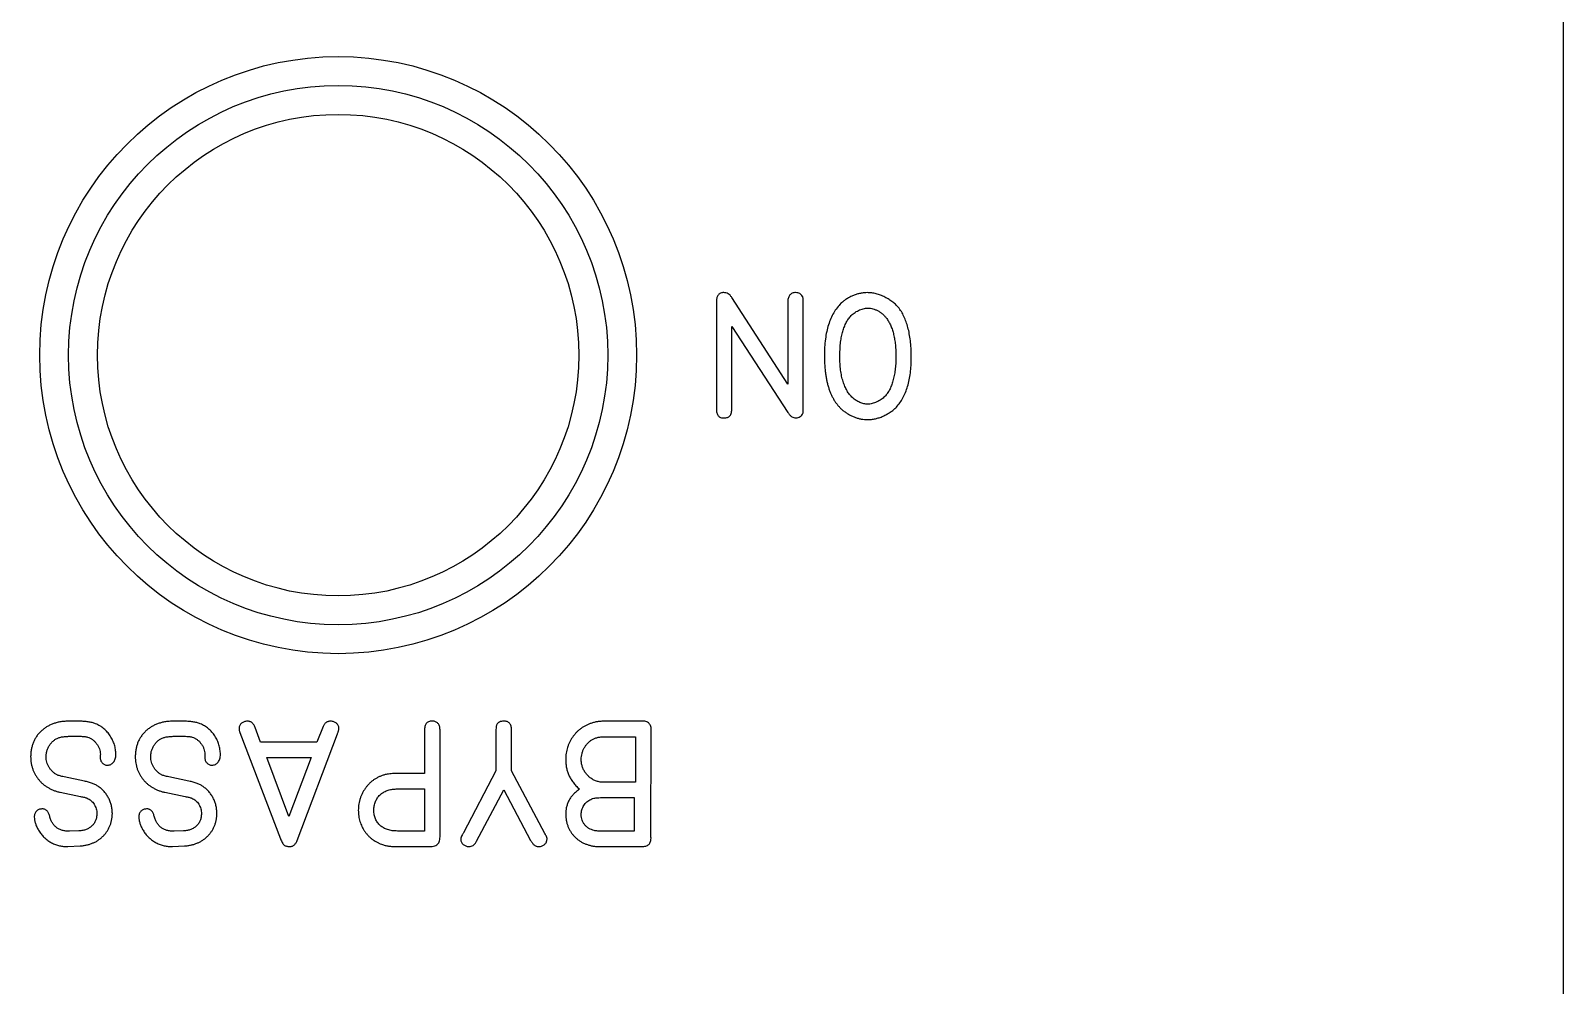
# Model space of a CAD drawing. Header units: inches. Extents: x -2.21 to 2.21, y -8.03 to -0.48.
# Drawn here: x 0.618 to 2.21, y -4.454 to -3.463 of the extents above; entities that cross this region are included whole.
import ezdxf

# ---------------------------------------------------------------- set-up
doc = ezdxf.new("R2010")
doc.units = ezdxf.units.IN
doc.header["$MEASUREMENT"] = 0

msp = doc.modelspace()

# ---------------------------------------------------------------- linework, layer by layer
at = {"color": 1, "linetype": 'Continuous', "lineweight": 25}
for p, q in [((2.21, -6.8975), (2.21, -2.8525)), ((1.4045, -3.8301), (1.3464, -3.7402)), ((1.3303, -3.7442), (1.3303, -3.8555)), ((1.4045, -3.7444), (1.4045, -3.8301)), ((1.4206, -3.8551), (1.4206, -3.7456)), ((1.3464, -3.8548), (1.3464, -3.7704)), ((1.3464, -3.7704), (1.4047, -3.8596)), ((1.4876, -3.867), (1.4876, -3.867)), ((0.6694, -4.1801), (0.6567, -4.1801)), ((0.778, -4.1801), (0.7653, -4.1801)), ((0.8569, -4.2018), (0.8512, -4.1866)), ((0.9218, -4.1857), (0.9155, -4.2018)), ((1.2523, -4.1801), (1.2161, -4.1801)), ((0.6575, -4.1958), (0.6692, -4.1958)), ((0.7661, -4.1958), (0.7778, -4.1958)), ((0.8354, -4.192), (0.8776, -4.3023)), ((0.9155, -4.2018), (0.8569, -4.2018)), ((0.8948, -4.3041), (0.9367, -4.1933)), ((1.0272, -4.1903), (1.0272, -4.2344)), ((1.0433, -4.2984), (1.0433, -4.1891)), ((1.1014, -4.1898), (1.1014, -4.2316)), ((1.1175, -4.2316), (1.1175, -4.1892)), ((1.2163, -4.1962), (1.2462, -4.1962)), ((1.2462, -4.1962), (1.2462, -4.2435)), ((1.2624, -4.3004), (1.2625, -4.1904)), ((0.6903, -4.216), (0.6903, -4.2175)), ((0.7989, -4.216), (0.7989, -4.2175)), ((0.8633, -4.2179), (0.9095, -4.2179)), ((0.8864, -4.279), (0.8633, -4.2179)), ((0.9095, -4.2179), (0.8864, -4.279)), ((1.0272, -4.2344), (0.9995, -4.2344)), ((1.1014, -4.2316), (1.0676, -4.296)), ((1.1523, -4.2968), (1.1175, -4.2316)), ((0.6739, -4.2424), (0.6528, -4.2379)), ((0.7825, -4.2424), (0.7615, -4.2379)), ((1.2462, -4.2435), (1.2146, -4.2435)), ((0.6488, -4.2539), (0.67, -4.2583)), ((0.7574, -4.2539), (0.7786, -4.2583)), ((0.9979, -4.2505), (1.0272, -4.2505)), ((1.0272, -4.2505), (1.0272, -4.2942)), ((1.0813, -4.3047), (1.1096, -4.2514)), ((1.1096, -4.2514), (1.1374, -4.3039)), ((1.2099, -4.2595), (1.2449, -4.2595)), ((1.2449, -4.2595), (1.2449, -4.2942)), ((0.6585, -4.2942), (0.6576, -4.2942)), ((0.6683, -4.2941), (0.6585, -4.2942)), ((0.7672, -4.2942), (0.7662, -4.2942)), ((0.7769, -4.2941), (0.7672, -4.2942)), ((1.0272, -4.2942), (0.9991, -4.2942)), ((1.0676, -4.296), (1.0672, -4.2966)), ((1.1527, -4.2976), (1.1523, -4.2968)), ((1.2449, -4.2942), (1.2102, -4.2942)), ((0.6556, -4.3102), (0.6568, -4.3102)), ((0.6568, -4.3102), (0.6694, -4.3096)), ((0.7642, -4.3102), (0.7654, -4.3102)), ((0.7654, -4.3102), (0.778, -4.3096)), ((0.9985, -4.3102), (1.0303, -4.3102)), ((1.2085, -4.3102), (1.2525, -4.3102))]:
    msp.add_line(p, q, dxfattribs=at)
for radius in [0.31, 0.28, 0.25]:
    msp.add_circle((0.9375, -3.8), radius, dxfattribs=at)
for points, knots in [([(1.338, -3.7351), (1.3374, -3.7351), (1.3363, -3.7351), (1.3347, -3.7356), (1.3334, -3.7363), (1.3323, -3.7373), (1.3314, -3.7387), (1.3308, -3.7403), (1.3304, -3.7421), (1.3303, -3.7435), (1.3303, -3.7442)], [0, 0, 0, 0, 0.129681, 0.246526, 0.358508, 0.466217, 0.578973, 0.702474, 0.843136, 1, 1, 1, 1]), ([(1.3464, -3.7402), (1.3458, -3.7394), (1.3447, -3.7379), (1.3426, -3.7362), (1.3403, -3.7352), (1.3388, -3.7351), (1.338, -3.7351)], [0, 0, 0, 0, 0.290034, 0.543231, 0.774596, 1, 1, 1, 1]), ([(1.4126, -3.7351), (1.412, -3.7351), (1.4108, -3.7352), (1.4092, -3.7356), (1.4078, -3.7364), (1.4066, -3.7374), (1.4057, -3.7388), (1.4051, -3.7404), (1.4046, -3.7423), (1.4046, -3.7437), (1.4045, -3.7444)], [0, 0, 0, 0, 0.132034, 0.251784, 0.362202, 0.471052, 0.584396, 0.708722, 0.845624, 1, 1, 1, 1]), ([(1.4198, -3.7391), (1.4194, -3.7385), (1.4186, -3.7373), (1.4169, -3.736), (1.4149, -3.7353), (1.4134, -3.7351), (1.4126, -3.7351)], [0, 0, 0, 0, 0.247187, 0.485102, 0.729915, 1, 1, 1, 1]), ([(1.4206, -3.7456), (1.4206, -3.7447), (1.4206, -3.7433), (1.4205, -3.7415), (1.4202, -3.7401), (1.4199, -3.7394), (1.4198, -3.7391)], [0, 0, 0, 0, 0.376449, 0.639047, 0.831738, 1, 1, 1, 1]), ([(1.4872, -3.7351), (1.486, -3.7351), (1.4835, -3.7352), (1.4799, -3.7358), (1.4762, -3.7367), (1.4726, -3.7381), (1.4691, -3.7396), (1.4657, -3.7416), (1.4626, -3.7437), (1.4607, -3.7454), (1.4597, -3.7462)], [0, 0, 0, 0, 0.119017, 0.240186, 0.364724, 0.492817, 0.622161, 0.748262, 0.874612, 1, 1, 1, 1]), ([(1.5201, -3.7514), (1.5191, -3.7502), (1.5171, -3.7479), (1.5136, -3.7448), (1.5096, -3.7421), (1.5054, -3.7397), (1.5009, -3.7377), (1.4963, -3.7362), (1.4917, -3.7353), (1.4887, -3.7352), (1.4872, -3.7351)], [0, 0, 0, 0, 0.121092, 0.243919, 0.369915, 0.501016, 0.631465, 0.757614, 0.879349, 1, 1, 1, 1]), ([(1.4597, -3.7462), (1.4584, -3.7477), (1.4555, -3.7508), (1.452, -3.7561), (1.449, -3.762), (1.4466, -3.7685), (1.4447, -3.7757), (1.4435, -3.7834), (1.4426, -3.7918), (1.4426, -3.7976), (1.4425, -3.8006)], [0, 0, 0, 0, 0.104917, 0.212948, 0.325254, 0.443443, 0.569143, 0.703178, 0.846557, 1, 1, 1, 1]), ([(1.4695, -3.7598), (1.4701, -3.7591), (1.4713, -3.7579), (1.4734, -3.7563), (1.4756, -3.7548), (1.4779, -3.7536), (1.4803, -3.7525), (1.4828, -3.7518), (1.4852, -3.7512), (1.4868, -3.7512), (1.4876, -3.7511)], [0, 0, 0, 0, 0.125943, 0.253592, 0.381875, 0.513444, 0.642703, 0.765426, 0.885106, 1, 1, 1, 1]), ([(1.4876, -3.7511), (1.4885, -3.7512), (1.4903, -3.7513), (1.493, -3.7519), (1.4957, -3.7528), (1.4984, -3.7541), (1.5009, -3.7557), (1.5033, -3.7576), (1.5055, -3.7597), (1.5067, -3.7613), (1.5073, -3.7621)], [0, 0, 0, 0, 0.116371, 0.233648, 0.355137, 0.482644, 0.612358, 0.740459, 0.869445, 1, 1, 1, 1]), ([(1.5328, -3.8028), (1.5328, -3.8), (1.5327, -3.7947), (1.5321, -3.787), (1.5311, -3.7797), (1.5298, -3.773), (1.528, -3.7668), (1.5258, -3.7612), (1.5233, -3.756), (1.5212, -3.7529), (1.5201, -3.7514)], [0, 0, 0, 0, 0.1531172, 0.297146, 0.4320185, 0.5592173, 0.6787301, 0.7909719, 0.8980083, 1, 1, 1, 1]), ([(1.4586, -3.8015), (1.4586, -3.7992), (1.4587, -3.7946), (1.4591, -3.7881), (1.46, -3.7821), (1.4612, -3.7767), (1.4627, -3.7717), (1.4646, -3.7673), (1.4668, -3.7632), (1.4686, -3.7609), (1.4695, -3.7598)], [0, 0, 0, 0, 0.161185, 0.309885, 0.446706, 0.572256, 0.688604, 0.79819, 0.901391, 1, 1, 1, 1]), ([(1.5073, -3.7621), (1.5081, -3.7633), (1.5097, -3.7657), (1.5116, -3.7696), (1.5132, -3.774), (1.5145, -3.7788), (1.5155, -3.784), (1.5163, -3.7896), (1.5167, -3.7958), (1.5167, -3.8001), (1.5167, -3.8023)], [0, 0, 0, 0, 0.100096, 0.204761, 0.314883, 0.431713, 0.556714, 0.693411, 0.840791, 1, 1, 1, 1]), ([(1.4425, -3.8006), (1.4425, -3.8022), (1.4425, -3.8055), (1.4428, -3.8102), (1.4431, -3.8148), (1.4437, -3.8192), (1.4443, -3.8235), (1.4451, -3.8275), (1.4461, -3.8313), (1.4472, -3.835), (1.4485, -3.8385), (1.4499, -3.8417), (1.4515, -3.8448), (1.4532, -3.8477), (1.4551, -3.8504), (1.4571, -3.8529), (1.4593, -3.8553), (1.4609, -3.8567), (1.4617, -3.8574)], [0, 0, 0, 0, 0.080431, 0.157744, 0.231975, 0.303788, 0.372682, 0.438911, 0.50297, 0.564688, 0.624109, 0.681595, 0.737386, 0.791932, 0.845168, 0.897479, 0.948881, 1, 1, 1, 1]), ([(1.4719, -3.8443), (1.4708, -3.8432), (1.4686, -3.841), (1.4659, -3.8369), (1.4636, -3.8324), (1.4618, -3.8273), (1.4603, -3.8216), (1.4593, -3.8154), (1.4586, -3.8087), (1.4586, -3.804), (1.4586, -3.8015)], [0, 0, 0, 0, 0.100871, 0.205152, 0.314772, 0.432547, 0.558901, 0.694635, 0.841464, 1, 1, 1, 1]), ([(1.5167, -3.8023), (1.5167, -3.8046), (1.5166, -3.8089), (1.5161, -3.8153), (1.5151, -3.8211), (1.5138, -3.8266), (1.5122, -3.8315), (1.5103, -3.8359), (1.508, -3.8398), (1.5061, -3.8419), (1.5052, -3.843)], [0, 0, 0, 0, 0.156015, 0.302721, 0.440716, 0.570083, 0.690884, 0.801727, 0.904106, 1, 1, 1, 1]), ([(1.5173, -3.854), (1.5185, -3.8525), (1.5211, -3.8495), (1.5242, -3.8443), (1.5269, -3.8386), (1.529, -3.8324), (1.5307, -3.8256), (1.5319, -3.8184), (1.5327, -3.8107), (1.5328, -3.8055), (1.5328, -3.8028)], [0, 0, 0, 0, 0.105705, 0.215134, 0.329018, 0.449631, 0.576639, 0.710541, 0.851416, 1, 1, 1, 1]), ([(1.4876, -3.8509), (1.4869, -3.8509), (1.4855, -3.8508), (1.4835, -3.8505), (1.4814, -3.8499), (1.4786, -3.8488), (1.4753, -3.8471), (1.473, -3.8453), (1.4719, -3.8443)], [0.0003825, 0.0003825, 0.0003825, 0.0003825, 0.1152659, 0.2343175, 0.3582089, 0.4887804, 0.7484984, 1, 1, 1, 1]), ([(1.5052, -3.843), (1.5046, -3.8435), (1.5034, -3.8447), (1.5014, -3.8462), (1.4992, -3.8475), (1.4969, -3.8487), (1.4945, -3.8496), (1.4921, -3.8504), (1.4898, -3.8508), (1.4883, -3.8509), (1.4876, -3.8509)], [0, 0, 0, 0, 0.1233718, 0.2488697, 0.3785628, 0.5115228, 0.6437045, 0.7676051, 0.8867564, 0.9996268, 0.9996268, 0.9996268, 0.9996268]), ([(1.3303, -3.8555), (1.3303, -3.8563), (1.3303, -3.8578), (1.3307, -3.8598), (1.3313, -3.8616), (1.3321, -3.863), (1.3333, -3.864), (1.3347, -3.8648), (1.3364, -3.8652), (1.3376, -3.8652), (1.3382, -3.8652)], [0, 0, 0, 0, 0.163938, 0.306432, 0.431186, 0.541686, 0.648056, 0.754622, 0.871099, 1, 1, 1, 1]), ([(1.3382, -3.8652), (1.3389, -3.8652), (1.3401, -3.8651), (1.3419, -3.8647), (1.3434, -3.864), (1.3445, -3.8629), (1.3454, -3.8614), (1.346, -3.8596), (1.3463, -3.8573), (1.3463, -3.8557), (1.3464, -3.8548)], [0, 0, 0, 0, 0.131008, 0.246734, 0.350557, 0.449595, 0.555441, 0.681283, 0.82667, 1, 1, 1, 1]), ([(1.4047, -3.8596), (1.405, -3.8601), (1.4056, -3.861), (1.4067, -3.8622), (1.4077, -3.8632), (1.4089, -3.8642), (1.4107, -3.865), (1.4122, -3.8651), (1.413, -3.8652)], [0, 0, 0, 0, 0.169893, 0.318971, 0.452364, 0.567714, 0.780051, 1, 1, 1, 1]), ([(1.413, -3.8652), (1.4138, -3.8651), (1.4154, -3.865), (1.4175, -3.8639), (1.4193, -3.8625), (1.4199, -3.8611), (1.4202, -3.8604)], [0, 0, 0, 0, 0.257916, 0.515025, 0.763721, 1, 1, 1, 1]), ([(1.4202, -3.8604), (1.4203, -3.8602), (1.4204, -3.8596), (1.4205, -3.8585), (1.4206, -3.857), (1.4206, -3.8558), (1.4206, -3.8551)], [0, 0, 0, 0, 0.16399, 0.339564, 0.598586, 1, 1, 1, 1]), ([(1.4617, -3.8574), (1.4627, -3.8581), (1.4646, -3.8596), (1.4676, -3.8615), (1.4708, -3.8631), (1.4741, -3.8645), (1.4774, -3.8656), (1.4808, -3.8664), (1.4842, -3.8669), (1.4864, -3.867), (1.4876, -3.867)], [0, 0, 0, 0, 0.1288972, 0.256024, 0.383031, 0.5107626, 0.6368643, 0.7599671, 0.8800174, 1, 1, 1, 1]), ([(1.4876, -3.867), (1.4889, -3.8669), (1.4915, -3.8668), (1.4955, -3.8661), (1.4995, -3.865), (1.5034, -3.8635), (1.5073, -3.8615), (1.5109, -3.8593), (1.5143, -3.8568), (1.5163, -3.8549), (1.5173, -3.854)], [0, 0, 0, 0, 0.118093, 0.238947, 0.362831, 0.491295, 0.621428, 0.748963, 0.874716, 1, 1, 1, 1]), ([(0.6567, -4.1801), (0.6553, -4.1802), (0.6525, -4.1803), (0.6485, -4.1808), (0.6447, -4.1817), (0.6412, -4.1828), (0.6378, -4.1843), (0.6346, -4.186), (0.6316, -4.1881), (0.6289, -4.1904), (0.6264, -4.193), (0.6242, -4.1958), (0.6224, -4.1988), (0.6209, -4.202), (0.6197, -4.2054), (0.6188, -4.209), (0.6182, -4.2128), (0.6182, -4.2154), (0.6181, -4.2168)], [0, 0, 0, 0, 0.070604, 0.138188, 0.202954, 0.265751, 0.32744, 0.388022, 0.448108, 0.508751, 0.569227, 0.628138, 0.687204, 0.746062, 0.806456, 0.868555, 0.932914, 1, 1, 1, 1]), ([(0.6856, -4.1827), (0.6844, -4.1823), (0.6819, -4.1815), (0.6779, -4.1808), (0.6737, -4.1802), (0.6708, -4.1802), (0.6694, -4.1801)], [0, 0, 0, 0, 0.229739, 0.479189, 0.739516, 1, 1, 1, 1]), ([(0.7066, -4.2146), (0.7065, -4.2129), (0.7063, -4.2095), (0.7052, -4.2045), (0.7033, -4.1998), (0.7008, -4.1954), (0.6978, -4.1913), (0.6942, -4.1878), (0.6902, -4.1849), (0.6871, -4.1834), (0.6856, -4.1827)], [0, 0, 0, 0, 0.12788, 0.252067, 0.376651, 0.502685, 0.628173, 0.751968, 0.8744, 1, 1, 1, 1]), ([(0.7653, -4.1801), (0.7639, -4.1802), (0.7611, -4.1803), (0.7571, -4.1808), (0.7534, -4.1817), (0.7498, -4.1828), (0.7464, -4.1843), (0.7432, -4.186), (0.7403, -4.1881), (0.7375, -4.1904), (0.735, -4.193), (0.7329, -4.1958), (0.731, -4.1988), (0.7295, -4.202), (0.7283, -4.2054), (0.7275, -4.209), (0.7269, -4.2128), (0.7268, -4.2154), (0.7267, -4.2168)], [0, 0, 0, 0, 0.070604, 0.138188, 0.202954, 0.265751, 0.32744, 0.388022, 0.448108, 0.508751, 0.569227, 0.628138, 0.687204, 0.746062, 0.806456, 0.868555, 0.932914, 1, 1, 1, 1]), ([(0.7942, -4.1827), (0.793, -4.1823), (0.7905, -4.1815), (0.7865, -4.1808), (0.7823, -4.1802), (0.7794, -4.1802), (0.778, -4.1801)], [0, 0, 0, 0, 0.229739, 0.479189, 0.739516, 1, 1, 1, 1]), ([(0.8152, -4.2146), (0.8151, -4.2129), (0.8149, -4.2095), (0.8138, -4.2045), (0.812, -4.1998), (0.8095, -4.1954), (0.8064, -4.1913), (0.8028, -4.1878), (0.7988, -4.1849), (0.7958, -4.1834), (0.7942, -4.1827)], [0, 0, 0, 0, 0.12788, 0.252067, 0.376651, 0.502685, 0.628173, 0.751968, 0.8744, 1, 1, 1, 1]), ([(0.843, -4.1801), (0.8424, -4.1802), (0.8413, -4.1802), (0.8398, -4.1806), (0.8383, -4.1813), (0.8371, -4.1822), (0.836, -4.1833), (0.8352, -4.1846), (0.8347, -4.186), (0.8346, -4.1871), (0.8346, -4.1876)], [0, 0, 0, 0, 0.134506, 0.263227, 0.389018, 0.514255, 0.636184, 0.754471, 0.87425, 1, 1, 1, 1]), ([(0.8512, -4.1866), (0.851, -4.1861), (0.8506, -4.185), (0.8497, -4.1837), (0.8489, -4.1825), (0.8479, -4.1815), (0.8468, -4.1808), (0.8456, -4.1804), (0.8443, -4.1801), (0.8435, -4.1801), (0.843, -4.1801)], [0, 0, 0, 0, 0.154501, 0.293785, 0.42262, 0.543192, 0.655844, 0.767094, 0.879663, 1, 1, 1, 1]), ([(0.9298, -4.1801), (0.9294, -4.1801), (0.9285, -4.1801), (0.9272, -4.1804), (0.926, -4.1808), (0.925, -4.1814), (0.924, -4.1822), (0.9232, -4.1832), (0.9224, -4.1843), (0.922, -4.1852), (0.9218, -4.1857)], [0, 0, 0, 0, 0.130149, 0.251816, 0.370089, 0.485344, 0.604667, 0.727505, 0.858245, 1, 1, 1, 1]), ([(0.9382, -4.1876), (0.9382, -4.187), (0.9381, -4.186), (0.9376, -4.1845), (0.9368, -4.1832), (0.9357, -4.1822), (0.9344, -4.1813), (0.933, -4.1806), (0.9315, -4.1802), (0.9304, -4.1801), (0.9298, -4.1801)], [0, 0, 0, 0, 0.130049, 0.249642, 0.369663, 0.489769, 0.614812, 0.737391, 0.865913, 1, 1, 1, 1]), ([(1.0351, -4.1801), (1.0345, -4.1801), (1.0332, -4.1801), (1.0315, -4.1806), (1.0301, -4.1813), (1.0289, -4.1824), (1.0281, -4.1839), (1.0276, -4.1857), (1.0272, -4.1879), (1.0272, -4.1894), (1.0272, -4.1903)], [0, 0, 0, 0, 0.1340911, 0.2488817, 0.3534782, 0.4521808, 0.5585971, 0.6832334, 0.8283156, 1, 1, 1, 1]), ([(1.0433, -4.1891), (1.0432, -4.1884), (1.0432, -4.1871), (1.0428, -4.1852), (1.0421, -4.1836), (1.0412, -4.1823), (1.0401, -4.1813), (1.0386, -4.1806), (1.037, -4.1801), (1.0358, -4.1801), (1.0351, -4.1801)], [0, 0, 0, 0, 0.1522355, 0.2897148, 0.4111921, 0.5237083, 0.6320125, 0.7431923, 0.8652663, 1, 1, 1, 1]), ([(1.1022, -4.1835), (1.1021, -4.1839), (1.1018, -4.1846), (1.1015, -4.1859), (1.1014, -4.1877), (1.1014, -4.1891), (1.1014, -4.1898)], [0, 0, 0, 0, 0.172559, 0.37017, 0.630369, 1, 1, 1, 1]), ([(1.1094, -4.1801), (1.1086, -4.1801), (1.1071, -4.1802), (1.105, -4.1809), (1.1033, -4.1819), (1.1025, -4.183), (1.1022, -4.1835)], [0, 0, 0, 0, 0.276767, 0.542926, 0.783923, 1, 1, 1, 1]), ([(1.1175, -4.1892), (1.1175, -4.1885), (1.1175, -4.1871), (1.1171, -4.1852), (1.1165, -4.1836), (1.1155, -4.1823), (1.1144, -4.1812), (1.1129, -4.1805), (1.1112, -4.1801), (1.11, -4.1801), (1.1094, -4.1801)], [0, 0, 0, 0, 0.153424, 0.290884, 0.413585, 0.524476, 0.631217, 0.743482, 0.863306, 1, 1, 1, 1]), ([(1.2009, -4.1821), (1.1998, -4.1824), (1.1978, -4.1831), (1.195, -4.1845), (1.1923, -4.1859), (1.1897, -4.1877), (1.1873, -4.1895), (1.1851, -4.1916), (1.1831, -4.1938), (1.1812, -4.1963), (1.1795, -4.1988), (1.178, -4.2015), (1.1767, -4.2043), (1.1757, -4.2073), (1.1749, -4.2103), (1.1743, -4.2134), (1.1739, -4.2166), (1.1739, -4.2188), (1.1739, -4.2199)], [0, 0, 0, 0, 0.064828, 0.127812, 0.190044, 0.25143, 0.312055, 0.372684, 0.433344, 0.495213, 0.557072, 0.618533, 0.680016, 0.741937, 0.804304, 0.867858, 0.932974, 1, 1, 1, 1]), ([(1.2161, -4.1801), (1.2153, -4.1801), (1.2137, -4.1801), (1.2114, -4.1802), (1.2094, -4.1803), (1.2071, -4.1805), (1.2042, -4.1811), (1.202, -4.1817), (1.2009, -4.1821)], [0, 0, 0, 0, 0.163341, 0.308003, 0.438296, 0.552322, 0.769922, 1, 1, 1, 1]), ([(1.2625, -4.1904), (1.2625, -4.1895), (1.2626, -4.1879), (1.2623, -4.1857), (1.2615, -4.1838), (1.2604, -4.1823), (1.2589, -4.1811), (1.257, -4.1804), (1.2547, -4.18), (1.2531, -4.1801), (1.2523, -4.1801)], [0, 0, 0, 0, 0.147583, 0.277378, 0.390383, 0.496309, 0.603214, 0.718353, 0.848689, 1, 1, 1, 1]), ([(0.6342, -4.2169), (0.6342, -4.2157), (0.6344, -4.2134), (0.6352, -4.21), (0.6366, -4.2068), (0.6384, -4.2039), (0.6407, -4.2013), (0.6433, -4.1992), (0.6462, -4.1976), (0.6483, -4.197), (0.6493, -4.1966)], [0, 0, 0, 0, 0.131497, 0.258747, 0.384388, 0.511803, 0.637684, 0.75954, 0.878109, 1, 1, 1, 1]), ([(0.6493, -4.1966), (0.6499, -4.1965), (0.6512, -4.1963), (0.6534, -4.1961), (0.6555, -4.1959), (0.6569, -4.1959), (0.6575, -4.1958)], [0, 0, 0, 0, 0.216083, 0.493079, 0.776246, 1, 1, 1, 1]), ([(0.6692, -4.1958), (0.67, -4.1958), (0.6715, -4.1958), (0.6737, -4.196), (0.6755, -4.1962), (0.6766, -4.1965), (0.6772, -4.1966)], [0, 0, 0, 0, 0.302265, 0.570256, 0.801146, 1, 1, 1, 1]), ([(0.6772, -4.1966), (0.6781, -4.197), (0.6799, -4.1976), (0.6824, -4.1992), (0.6846, -4.2011), (0.6866, -4.2034), (0.6883, -4.2059), (0.6895, -4.2086), (0.6903, -4.2114), (0.6904, -4.2133), (0.6905, -4.2142)], [0, 0, 0, 0, 0.123908, 0.246826, 0.372594, 0.502558, 0.632404, 0.757126, 0.878614, 1, 1, 1, 1]), ([(0.7428, -4.2169), (0.7429, -4.2157), (0.743, -4.2134), (0.7438, -4.21), (0.7452, -4.2068), (0.7471, -4.2039), (0.7493, -4.2013), (0.7519, -4.1992), (0.7548, -4.1976), (0.7569, -4.197), (0.7579, -4.1966)], [0, 0, 0, 0, 0.131497, 0.258747, 0.384388, 0.511803, 0.637684, 0.75954, 0.878109, 1, 1, 1, 1]), ([(0.7579, -4.1966), (0.7585, -4.1965), (0.7599, -4.1963), (0.762, -4.1961), (0.7641, -4.1959), (0.7655, -4.1959), (0.7661, -4.1958)], [0, 0, 0, 0, 0.216083, 0.493079, 0.776246, 1, 1, 1, 1]), ([(0.7778, -4.1958), (0.7786, -4.1958), (0.7801, -4.1958), (0.7823, -4.196), (0.7841, -4.1962), (0.7853, -4.1965), (0.7858, -4.1966)], [0, 0, 0, 0, 0.302265, 0.570256, 0.801146, 1, 1, 1, 1]), ([(0.7858, -4.1966), (0.7867, -4.197), (0.7885, -4.1976), (0.791, -4.1992), (0.7932, -4.2011), (0.7952, -4.2034), (0.7969, -4.2059), (0.7981, -4.2086), (0.7989, -4.2114), (0.7991, -4.2133), (0.7991, -4.2142)], [0, 0, 0, 0, 0.123908, 0.246826, 0.372594, 0.502558, 0.632404, 0.757126, 0.878614, 1, 1, 1, 1]), ([(0.8346, -4.1876), (0.8346, -4.1879), (0.8346, -4.1887), (0.8348, -4.1898), (0.835, -4.1909), (0.8353, -4.1917), (0.8354, -4.192)], [0, 0, 0, 0, 0.225997, 0.491418, 0.766256, 1, 1, 1, 1]), ([(0.9367, -4.1933), (0.9368, -4.1929), (0.9371, -4.1922), (0.9375, -4.1912), (0.9377, -4.1904), (0.938, -4.1895), (0.9382, -4.1886), (0.9382, -4.1879), (0.9382, -4.1876)], [0, 0, 0, 0, 0.215461, 0.395688, 0.538665, 0.647373, 0.830226, 1, 1, 1, 1]), ([(1.1899, -4.2197), (1.19, -4.2187), (1.1901, -4.2166), (1.1907, -4.2135), (1.1917, -4.2106), (1.1931, -4.2078), (1.1948, -4.2051), (1.1968, -4.2028), (1.199, -4.2007), (1.2008, -4.1995), (1.2016, -4.199)], [0, 0, 0, 0, 0.126611, 0.252005, 0.375768, 0.502461, 0.628376, 0.75264, 0.875014, 1, 1, 1, 1]), ([(1.2016, -4.199), (1.2026, -4.1985), (1.2045, -4.1976), (1.2072, -4.1969), (1.2095, -4.1965), (1.2116, -4.1963), (1.2139, -4.1962), (1.2155, -4.1962), (1.2163, -4.1962)], [0, 0, 0, 0, 0.207036, 0.424632, 0.544072, 0.681385, 0.831472, 1, 1, 1, 1]), ([(0.6181, -4.2168), (0.6181, -4.2179), (0.6182, -4.2202), (0.6186, -4.2235), (0.6193, -4.2267), (0.6202, -4.2298), (0.6214, -4.2328), (0.6228, -4.2356), (0.6246, -4.2383), (0.6265, -4.2408), (0.6286, -4.2432), (0.6309, -4.2454), (0.6335, -4.2474), (0.6362, -4.2491), (0.6391, -4.2506), (0.6422, -4.252), (0.6454, -4.2531), (0.6477, -4.2537), (0.6488, -4.2539)], [0, 0, 0, 0, 0.065996, 0.130264, 0.19268, 0.253539, 0.314139, 0.374546, 0.435255, 0.496201, 0.557405, 0.618181, 0.679026, 0.740771, 0.803128, 0.866766, 0.932376, 1, 1, 1, 1]), ([(0.6455, -4.2357), (0.6446, -4.2353), (0.643, -4.2343), (0.6409, -4.2325), (0.6389, -4.2304), (0.6372, -4.2281), (0.6359, -4.2255), (0.6349, -4.2227), (0.6343, -4.2199), (0.6342, -4.2179), (0.6342, -4.2169)], [0, 0, 0, 0, 0.122601, 0.24406, 0.366809, 0.493107, 0.620218, 0.74594, 0.871662, 1, 1, 1, 1]), ([(0.6905, -4.2142), (0.6905, -4.2144), (0.6905, -4.215), (0.6904, -4.2156), (0.6903, -4.216)], [0, 0, 0, 0, 0.320649, 1, 1, 1, 1]), ([(0.6903, -4.2175), (0.6904, -4.2181), (0.6904, -4.2192), (0.6908, -4.2208), (0.6915, -4.2222), (0.6925, -4.2234), (0.6936, -4.2244), (0.6949, -4.2252), (0.6963, -4.2257), (0.6973, -4.2257), (0.6979, -4.2258)], [0, 0, 0, 0, 0.139958, 0.26675, 0.392807, 0.516004, 0.636808, 0.754931, 0.874251, 1, 1, 1, 1]), ([(0.6979, -4.2258), (0.6985, -4.2257), (0.6997, -4.2256), (0.7014, -4.225), (0.703, -4.2241), (0.7042, -4.2227), (0.7053, -4.221), (0.706, -4.2191), (0.7065, -4.217), (0.7065, -4.2154), (0.7066, -4.2146)], [0, 0, 0, 0, 0.118909, 0.232606, 0.342759, 0.45914, 0.581235, 0.710433, 0.847594, 1, 1, 1, 1]), ([(0.7267, -4.2168), (0.7268, -4.2179), (0.7268, -4.2202), (0.7273, -4.2235), (0.7279, -4.2267), (0.7288, -4.2298), (0.7301, -4.2328), (0.7314, -4.2356), (0.7332, -4.2383), (0.7351, -4.2408), (0.7372, -4.2432), (0.7396, -4.2454), (0.7421, -4.2474), (0.7448, -4.2491), (0.7477, -4.2506), (0.7508, -4.252), (0.754, -4.2531), (0.7563, -4.2537), (0.7574, -4.2539)], [0, 0, 0, 0, 0.065996, 0.130264, 0.19268, 0.253539, 0.314139, 0.374546, 0.435255, 0.496201, 0.557405, 0.618181, 0.679026, 0.740771, 0.803128, 0.866766, 0.932376, 1, 1, 1, 1]), ([(0.7541, -4.2357), (0.7533, -4.2353), (0.7516, -4.2343), (0.7495, -4.2325), (0.7475, -4.2304), (0.7459, -4.2281), (0.7446, -4.2255), (0.7435, -4.2227), (0.7429, -4.2199), (0.7428, -4.2179), (0.7428, -4.2169)], [0, 0, 0, 0, 0.122601, 0.24406, 0.366809, 0.493107, 0.620218, 0.74594, 0.871662, 1, 1, 1, 1]), ([(0.7991, -4.2142), (0.7991, -4.2144), (0.7991, -4.215), (0.799, -4.2156), (0.7989, -4.216)], [0, 0, 0, 0, 0.320649, 1, 1, 1, 1]), ([(0.7989, -4.2175), (0.799, -4.2181), (0.799, -4.2192), (0.7994, -4.2208), (0.8001, -4.2222), (0.8011, -4.2234), (0.8022, -4.2244), (0.8035, -4.2252), (0.8049, -4.2257), (0.806, -4.2257), (0.8065, -4.2258)], [0, 0, 0, 0, 0.139958, 0.26675, 0.392807, 0.516004, 0.636808, 0.754931, 0.874251, 1, 1, 1, 1]), ([(0.8065, -4.2258), (0.8071, -4.2257), (0.8083, -4.2256), (0.8101, -4.225), (0.8116, -4.2241), (0.8129, -4.2227), (0.8139, -4.221), (0.8146, -4.2191), (0.8151, -4.217), (0.8152, -4.2154), (0.8152, -4.2146)], [0, 0, 0, 0, 0.118909, 0.232606, 0.342759, 0.45914, 0.581235, 0.710433, 0.847594, 1, 1, 1, 1]), ([(0.9995, -4.2344), (0.9982, -4.2344), (0.9958, -4.2345), (0.9926, -4.2346), (0.9898, -4.2349), (0.988, -4.2352), (0.9872, -4.2354)], [0, 0, 0, 0, 0.317807, 0.569713, 0.785969, 1, 1, 1, 1]), ([(1.1739, -4.2199), (1.1739, -4.2214), (1.1739, -4.2243), (1.1746, -4.2285), (1.1756, -4.2325), (1.1771, -4.2363), (1.179, -4.24), (1.1815, -4.2436), (1.1845, -4.2472), (1.1868, -4.2495), (1.188, -4.2507)], [0, 0, 0, 0, 0.1265244, 0.2477897, 0.3657296, 0.4814658, 0.5989342, 0.7243663, 0.8572932, 1, 1, 1, 1]), ([(1.2057, -4.2423), (1.2046, -4.2418), (1.2023, -4.241), (1.1993, -4.2389), (1.1966, -4.2366), (1.1943, -4.2337), (1.1924, -4.2305), (1.191, -4.2271), (1.1901, -4.2235), (1.19, -4.221), (1.1899, -4.2197)], [0, 0, 0, 0, 0.124076, 0.246154, 0.368552, 0.494871, 0.622164, 0.74691, 0.872152, 1, 1, 1, 1]), ([(0.6528, -4.2379), (0.6521, -4.2377), (0.6506, -4.2374), (0.6487, -4.2369), (0.6469, -4.2364), (0.6459, -4.2359), (0.6455, -4.2357)], [0, 0, 0, 0, 0.304444, 0.570393, 0.801156, 1, 1, 1, 1]), ([(0.6886, -4.248), (0.6877, -4.2474), (0.6857, -4.2461), (0.6822, -4.2446), (0.6782, -4.2433), (0.6754, -4.2427), (0.6739, -4.2424)], [0, 0, 0, 0, 0.215334, 0.452248, 0.712242, 1, 1, 1, 1]), ([(0.703, -4.2758), (0.7029, -4.2744), (0.7028, -4.2717), (0.702, -4.2676), (0.7008, -4.2637), (0.6991, -4.2599), (0.6971, -4.2564), (0.6946, -4.2532), (0.6918, -4.2503), (0.6897, -4.2488), (0.6886, -4.248)], [0, 0, 0, 0, 0.1274508, 0.2540327, 0.3799176, 0.5074309, 0.6339409, 0.7569213, 0.8782407, 1, 1, 1, 1]), ([(0.7615, -4.2379), (0.7607, -4.2377), (0.7593, -4.2374), (0.7573, -4.2369), (0.7555, -4.2364), (0.7545, -4.2359), (0.7541, -4.2357)], [0, 0, 0, 0, 0.304444, 0.570393, 0.801156, 1, 1, 1, 1]), ([(0.7972, -4.248), (0.7963, -4.2474), (0.7943, -4.2461), (0.7908, -4.2446), (0.7868, -4.2433), (0.784, -4.2427), (0.7825, -4.2424)], [0, 0, 0, 0, 0.215334, 0.452248, 0.712242, 1, 1, 1, 1]), ([(0.8116, -4.2758), (0.8115, -4.2744), (0.8114, -4.2717), (0.8106, -4.2676), (0.8094, -4.2637), (0.8078, -4.2599), (0.8057, -4.2564), (0.8032, -4.2532), (0.8004, -4.2503), (0.7983, -4.2488), (0.7972, -4.248)], [0, 0, 0, 0, 0.1274508, 0.2540327, 0.3799176, 0.5074309, 0.6339409, 0.7569213, 0.8782407, 1, 1, 1, 1]), ([(0.9872, -4.2354), (0.9861, -4.2357), (0.9841, -4.2362), (0.9811, -4.2373), (0.9783, -4.2387), (0.9756, -4.2402), (0.9731, -4.242), (0.9707, -4.244), (0.9685, -4.2462), (0.9665, -4.2487), (0.9647, -4.2512), (0.963, -4.2539), (0.9616, -4.2568), (0.9605, -4.2597), (0.9596, -4.2628), (0.959, -4.266), (0.9585, -4.2693), (0.9585, -4.2715), (0.9584, -4.2726)], [0, 0, 0, 0, 0.063816, 0.126211, 0.187763, 0.24795, 0.308692, 0.369176, 0.430624, 0.493103, 0.555853, 0.617568, 0.679601, 0.741474, 0.804222, 0.867914, 0.93307, 1, 1, 1, 1]), ([(1.2146, -4.2435), (1.2136, -4.2435), (1.2119, -4.2435), (1.2096, -4.2433), (1.2076, -4.2429), (1.2064, -4.2425), (1.2057, -4.2423)], [0, 0, 0, 0, 0.321599, 0.565274, 0.777508, 1, 1, 1, 1]), ([(0.67, -4.2583), (0.6707, -4.2584), (0.672, -4.2587), (0.6738, -4.2591), (0.6754, -4.2596), (0.6764, -4.2599), (0.6768, -4.26)], [0, 0, 0, 0, 0.300763, 0.571801, 0.80118, 1, 1, 1, 1]), ([(0.6768, -4.26), (0.6775, -4.2604), (0.679, -4.2611), (0.6809, -4.2626), (0.6827, -4.2643), (0.6841, -4.2664), (0.6853, -4.2686), (0.6862, -4.271), (0.6868, -4.2735), (0.6869, -4.2753), (0.6869, -4.2762)], [0, 0, 0, 0, 0.122761, 0.242376, 0.363774, 0.488756, 0.614663, 0.740663, 0.867354, 1, 1, 1, 1]), ([(0.7786, -4.2583), (0.7793, -4.2584), (0.7806, -4.2587), (0.7824, -4.2591), (0.784, -4.2596), (0.785, -4.2599), (0.7854, -4.26)], [0, 0, 0, 0, 0.300763, 0.571801, 0.80118, 1, 1, 1, 1]), ([(0.7854, -4.26), (0.7862, -4.2604), (0.7876, -4.2611), (0.7896, -4.2626), (0.7913, -4.2643), (0.7928, -4.2664), (0.7939, -4.2686), (0.7948, -4.271), (0.7954, -4.2735), (0.7955, -4.2753), (0.7955, -4.2762)], [0, 0, 0, 0, 0.122761, 0.242376, 0.363774, 0.488756, 0.614663, 0.740663, 0.867354, 1, 1, 1, 1]), ([(0.9745, -4.2726), (0.9745, -4.2718), (0.9746, -4.2702), (0.9749, -4.2679), (0.9755, -4.2657), (0.9762, -4.2636), (0.9771, -4.2616), (0.9782, -4.2598), (0.9795, -4.2581), (0.981, -4.2566), (0.9826, -4.2552), (0.9844, -4.254), (0.9863, -4.2529), (0.9884, -4.2521), (0.9906, -4.2514), (0.9929, -4.2509), (0.9953, -4.2506), (0.997, -4.2505), (0.9979, -4.2505)], [0, 0, 0, 0, 0.0681684, 0.1328877, 0.1949279, 0.2552883, 0.3147858, 0.3734131, 0.4314582, 0.4912072, 0.5511097, 0.6107767, 0.6709645, 0.7322854, 0.7953769, 0.8608857, 0.9287076, 1, 1, 1, 1]), ([(1.188, -4.2507), (1.1868, -4.2515), (1.1846, -4.2532), (1.1817, -4.256), (1.1792, -4.259), (1.1772, -4.2622), (1.1757, -4.2656), (1.1746, -4.2692), (1.1739, -4.273), (1.1739, -4.2756), (1.1739, -4.277)], [0, 0, 0, 0, 0.135811, 0.265483, 0.389379, 0.51051, 0.62995, 0.749404, 0.87281, 1, 1, 1, 1]), ([(1.1899, -4.277), (1.1899, -4.2761), (1.19, -4.2745), (1.1905, -4.2721), (1.1914, -4.2698), (1.1926, -4.2677), (1.194, -4.2657), (1.1957, -4.2639), (1.1977, -4.2624), (1.1991, -4.2617), (1.1999, -4.2613)], [0, 0, 0, 0, 0.127242, 0.25258, 0.374484, 0.499056, 0.623995, 0.747426, 0.872065, 1, 1, 1, 1]), ([(1.1999, -4.2613), (1.2005, -4.261), (1.2018, -4.2603), (1.2041, -4.2598), (1.2068, -4.2596), (1.2087, -4.2595), (1.2099, -4.2595)], [0, 0, 0, 0, 0.205295, 0.418341, 0.673958, 1, 1, 1, 1]), ([(0.6298, -4.2712), (0.6292, -4.2713), (0.6281, -4.2713), (0.6266, -4.2718), (0.6252, -4.2726), (0.624, -4.2736), (0.623, -4.2748), (0.6223, -4.2763), (0.6219, -4.278), (0.6218, -4.2791), (0.6218, -4.2797)], [0, 0, 0, 0, 0.1308797, 0.2531235, 0.3716099, 0.4916762, 0.6123686, 0.7347088, 0.8626396, 1, 1, 1, 1]), ([(0.6218, -4.2797), (0.6219, -4.2807), (0.622, -4.2829), (0.623, -4.2863), (0.6243, -4.2899), (0.6256, -4.2921), (0.6263, -4.2933)], [0, 0, 0, 0, 0.212563, 0.459524, 0.724953, 1, 1, 1, 1]), ([(0.6376, -4.2779), (0.6374, -4.2774), (0.6371, -4.2763), (0.6364, -4.2749), (0.6356, -4.2737), (0.6347, -4.2727), (0.6336, -4.272), (0.6325, -4.2715), (0.6312, -4.2712), (0.6302, -4.2712), (0.6298, -4.2712)], [0, 0, 0, 0, 0.154021, 0.293256, 0.417897, 0.536847, 0.646879, 0.75929, 0.876961, 1, 1, 1, 1]), ([(0.6576, -4.2942), (0.6563, -4.2942), (0.6538, -4.2942), (0.6503, -4.2933), (0.6471, -4.2921), (0.6444, -4.2902), (0.642, -4.2879), (0.6401, -4.285), (0.6386, -4.2817), (0.638, -4.2792), (0.6376, -4.2779)], [0, 0, 0, 0, 0.1374722, 0.2636614, 0.3816248, 0.4962102, 0.6108, 0.7309445, 0.8594323, 1, 1, 1, 1]), ([(0.6869, -4.2762), (0.6868, -4.2774), (0.6867, -4.2798), (0.6856, -4.2832), (0.684, -4.2863), (0.6818, -4.2889), (0.679, -4.2911), (0.6758, -4.2927), (0.6722, -4.2937), (0.6696, -4.294), (0.6683, -4.2941)], [0, 0, 0, 0, 0.129639, 0.250847, 0.369368, 0.488786, 0.609364, 0.731798, 0.861119, 1, 1, 1, 1]), ([(0.6694, -4.3096), (0.6706, -4.3095), (0.6729, -4.3093), (0.6764, -4.3087), (0.6796, -4.3078), (0.6827, -4.3066), (0.6857, -4.3053), (0.6884, -4.3036), (0.691, -4.3016), (0.6934, -4.2994), (0.6956, -4.297), (0.6975, -4.2945), (0.6991, -4.2917), (0.7005, -4.2888), (0.7015, -4.2858), (0.7023, -4.2826), (0.7028, -4.2792), (0.7029, -4.277), (0.703, -4.2758)], [0, 0, 0, 0, 0.067838, 0.13373, 0.198063, 0.260458, 0.32157, 0.38268, 0.443546, 0.505356, 0.566806, 0.627352, 0.687171, 0.747569, 0.808229, 0.870084, 0.933959, 1, 1, 1, 1]), ([(0.7384, -4.2712), (0.7378, -4.2713), (0.7367, -4.2713), (0.7352, -4.2718), (0.7338, -4.2726), (0.7326, -4.2736), (0.7316, -4.2748), (0.7309, -4.2763), (0.7305, -4.278), (0.7304, -4.2791), (0.7304, -4.2797)], [0, 0, 0, 0, 0.13088, 0.253124, 0.37161, 0.491676, 0.612369, 0.734709, 0.86264, 1, 1, 1, 1]), ([(0.7304, -4.2797), (0.7305, -4.2807), (0.7306, -4.2829), (0.7316, -4.2863), (0.733, -4.2899), (0.7342, -4.2921), (0.7349, -4.2933)], [0, 0, 0, 0, 0.212563, 0.459524, 0.724953, 1, 1, 1, 1]), ([(0.7462, -4.2779), (0.7461, -4.2774), (0.7457, -4.2763), (0.7451, -4.2749), (0.7442, -4.2737), (0.7433, -4.2727), (0.7423, -4.272), (0.7411, -4.2715), (0.7398, -4.2712), (0.7389, -4.2712), (0.7384, -4.2712)], [0, 0, 0, 0, 0.154021, 0.293256, 0.417897, 0.536847, 0.646879, 0.75929, 0.876961, 1, 1, 1, 1]), ([(0.7662, -4.2942), (0.7649, -4.2942), (0.7624, -4.2942), (0.7589, -4.2933), (0.7557, -4.2921), (0.753, -4.2902), (0.7506, -4.2879), (0.7487, -4.285), (0.7472, -4.2817), (0.7466, -4.2792), (0.7462, -4.2779)], [0, 0, 0, 0, 0.1374722, 0.2636614, 0.3816248, 0.4962102, 0.6108, 0.7309445, 0.8594323, 1, 1, 1, 1]), ([(0.7955, -4.2762), (0.7954, -4.2774), (0.7953, -4.2798), (0.7943, -4.2832), (0.7926, -4.2863), (0.7904, -4.2889), (0.7876, -4.2911), (0.7844, -4.2927), (0.7808, -4.2937), (0.7783, -4.294), (0.7769, -4.2941)], [0, 0, 0, 0, 0.129639, 0.250847, 0.369368, 0.488786, 0.609364, 0.731798, 0.861119, 1, 1, 1, 1]), ([(0.778, -4.3096), (0.7792, -4.3095), (0.7815, -4.3093), (0.785, -4.3087), (0.7883, -4.3078), (0.7913, -4.3066), (0.7943, -4.3053), (0.797, -4.3036), (0.7996, -4.3016), (0.802, -4.2994), (0.8042, -4.297), (0.8061, -4.2945), (0.8077, -4.2917), (0.8091, -4.2888), (0.8101, -4.2858), (0.8109, -4.2826), (0.8114, -4.2792), (0.8115, -4.277), (0.8116, -4.2758)], [0, 0, 0, 0, 0.067838, 0.13373, 0.198063, 0.260458, 0.32157, 0.38268, 0.443546, 0.505356, 0.566806, 0.627352, 0.687171, 0.747569, 0.808229, 0.870084, 0.933959, 1, 1, 1, 1]), ([(0.9584, -4.2726), (0.9585, -4.2736), (0.9585, -4.2756), (0.9588, -4.2786), (0.9594, -4.2814), (0.9601, -4.2842), (0.961, -4.2869), (0.9621, -4.2895), (0.9635, -4.2919), (0.965, -4.2944), (0.9666, -4.2966), (0.9685, -4.2987), (0.9705, -4.3007), (0.9726, -4.3025), (0.9749, -4.3041), (0.9773, -4.3055), (0.9799, -4.3069), (0.9817, -4.3076), (0.9826, -4.3079)], [0, 0, 0, 0, 0.066425, 0.13066, 0.194391, 0.256508, 0.318872, 0.380267, 0.442133, 0.50425, 0.566759, 0.627429, 0.688381, 0.749597, 0.810511, 0.872513, 0.935744, 1, 1, 1, 1]), ([(0.9991, -4.2942), (0.9981, -4.2941), (0.9963, -4.2941), (0.9937, -4.2938), (0.9912, -4.2934), (0.9889, -4.2927), (0.9867, -4.2919), (0.9847, -4.2909), (0.9828, -4.2897), (0.9811, -4.2884), (0.9796, -4.2869), (0.9782, -4.2852), (0.9771, -4.2835), (0.9762, -4.2816), (0.9754, -4.2795), (0.9749, -4.2773), (0.9746, -4.275), (0.9745, -4.2734), (0.9745, -4.2726)], [0, 0, 0, 0, 0.0759119, 0.1476548, 0.2155036, 0.2808254, 0.3436686, 0.4043835, 0.4643869, 0.5228457, 0.5808804, 0.6381395, 0.694732, 0.751682, 0.810397, 0.871228, 0.9339259, 1, 1, 1, 1]), ([(1.1739, -4.277), (1.1739, -4.2781), (1.174, -4.2804), (1.1745, -4.2838), (1.1753, -4.287), (1.1764, -4.2901), (1.1778, -4.293), (1.1795, -4.2957), (1.1815, -4.2983), (1.1837, -4.3007), (1.1862, -4.3028), (1.1889, -4.3048), (1.1917, -4.3064), (1.1947, -4.3077), (1.1979, -4.3088), (1.2013, -4.3096), (1.2048, -4.3101), (1.2072, -4.3102), (1.2085, -4.3102)], [0, 0, 0, 0, 0.065669, 0.129274, 0.190799, 0.251483, 0.311286, 0.370836, 0.43077, 0.492458, 0.554255, 0.61526, 0.676091, 0.738068, 0.800405, 0.864498, 0.931167, 1, 1, 1, 1]), ([(1.2034, -4.2936), (1.2024, -4.2933), (1.2005, -4.2928), (1.198, -4.2916), (1.1956, -4.2898), (1.1936, -4.2878), (1.192, -4.2854), (1.1908, -4.2827), (1.1901, -4.2799), (1.19, -4.278), (1.1899, -4.277)], [0, 0, 0, 0, 0.127628, 0.251729, 0.373245, 0.498611, 0.62372, 0.74624, 0.871062, 1, 1, 1, 1]), ([(0.6263, -4.2933), (0.6271, -4.2946), (0.6288, -4.2972), (0.6318, -4.3005), (0.6351, -4.3035), (0.6388, -4.3059), (0.6428, -4.3078), (0.6469, -4.3092), (0.6512, -4.3101), (0.6541, -4.3102), (0.6556, -4.3102)], [0, 0, 0, 0, 0.131016, 0.257648, 0.382104, 0.507144, 0.631334, 0.753208, 0.875268, 1, 1, 1, 1]), ([(0.7349, -4.2933), (0.7357, -4.2946), (0.7374, -4.2972), (0.7404, -4.3005), (0.7437, -4.3035), (0.7475, -4.3059), (0.7514, -4.3078), (0.7556, -4.3092), (0.7598, -4.3101), (0.7627, -4.3102), (0.7642, -4.3102)], [0, 0, 0, 0, 0.131016, 0.257648, 0.382104, 0.507144, 0.631334, 0.753208, 0.875268, 1, 1, 1, 1]), ([(1.0672, -4.2966), (1.067, -4.297), (1.0666, -4.2975), (1.0663, -4.2981), (1.0662, -4.2983)], [0, 0, 0, 0, 0.678398, 1, 1, 1, 1]), ([(1.1544, -4.3025), (1.1545, -4.3022), (1.1545, -4.3016), (1.1543, -4.3008), (1.154, -4.3001), (1.1537, -4.2995), (1.1532, -4.2986), (1.1529, -4.2979), (1.1527, -4.2976)], [0, 0, 0, 0, 0.185899, 0.344288, 0.441897, 0.582064, 0.772012, 1, 1, 1, 1]), ([(1.2102, -4.2942), (1.2095, -4.2942), (1.2081, -4.2942), (1.2063, -4.2941), (1.2047, -4.294), (1.2038, -4.2937), (1.2034, -4.2936)], [0, 0, 0, 0, 0.342697, 0.592108, 0.793843, 1, 1, 1, 1]), ([(0.8776, -4.3023), (0.8779, -4.303), (0.8784, -4.3044), (0.8794, -4.3061), (0.8803, -4.3076), (0.8813, -4.3087), (0.8824, -4.3095), (0.8838, -4.3099), (0.8852, -4.3102), (0.8862, -4.3102), (0.8868, -4.3102)], [0, 0, 0, 0, 0.179185, 0.331868, 0.459637, 0.566722, 0.664922, 0.767516, 0.878358, 1, 1, 1, 1]), ([(0.8868, -4.3102), (0.8872, -4.3102), (0.8881, -4.3103), (0.8893, -4.31), (0.8905, -4.3096), (0.8916, -4.3089), (0.8925, -4.308), (0.8934, -4.3069), (0.8942, -4.3056), (0.8946, -4.3046), (0.8948, -4.3041)], [0, 0, 0, 0, 0.1216, 0.234761, 0.346222, 0.458938, 0.577979, 0.706875, 0.847112, 1, 1, 1, 1]), ([(0.9826, -4.3079), (0.9838, -4.3083), (0.9862, -4.3091), (0.9899, -4.3098), (0.994, -4.3102), (0.9969, -4.3102), (0.9985, -4.3102)], [0, 0, 0, 0, 0.233429, 0.461202, 0.708246, 1, 1, 1, 1]), ([(1.0303, -4.3102), (1.0315, -4.3103), (1.0336, -4.3103), (1.0365, -4.3099), (1.0389, -4.3092), (1.0408, -4.308), (1.0421, -4.3063), (1.0429, -4.3041), (1.0433, -4.3014), (1.0433, -4.2995), (1.0433, -4.2984)], [0, 0, 0, 0, 0.165258, 0.305635, 0.420367, 0.518745, 0.613967, 0.721657, 0.848926, 1, 1, 1, 1]), ([(1.0662, -4.2983), (1.0658, -4.2991), (1.065, -4.3004), (1.0649, -4.302), (1.0649, -4.3027)], [0, 0, 0, 0, 0.535062, 1, 1, 1, 1]), ([(1.0649, -4.3027), (1.0649, -4.3032), (1.065, -4.3043), (1.0655, -4.3057), (1.0662, -4.307), (1.0673, -4.3081), (1.0686, -4.309), (1.07, -4.3097), (1.0716, -4.3101), (1.0727, -4.3102), (1.0733, -4.3102)], [0, 0, 0, 0, 0.127333, 0.24578, 0.364184, 0.483935, 0.60852, 0.733655, 0.861705, 1, 1, 1, 1]), ([(1.0733, -4.3102), (1.0741, -4.3102), (1.0756, -4.3102), (1.0779, -4.3091), (1.0798, -4.3072), (1.0808, -4.3056), (1.0813, -4.3047)], [0, 0, 0, 0, 0.227283, 0.45312, 0.704069, 1, 1, 1, 1]), ([(1.1374, -4.3039), (1.1377, -4.3044), (1.1383, -4.3054), (1.1393, -4.3068), (1.1403, -4.3079), (1.1413, -4.3088), (1.1424, -4.3095), (1.1436, -4.31), (1.1448, -4.3102), (1.1456, -4.3102), (1.146, -4.3102)], [0, 0, 0, 0, 0.160579, 0.30525, 0.439462, 0.561463, 0.675669, 0.783113, 0.890237, 1, 1, 1, 1]), ([(1.146, -4.3102), (1.1466, -4.3102), (1.1477, -4.3101), (1.1493, -4.3097), (1.1507, -4.309), (1.152, -4.308), (1.153, -4.3069), (1.1538, -4.3056), (1.1543, -4.3041), (1.1544, -4.303), (1.1544, -4.3025)], [0, 0, 0, 0, 0.132806, 0.2604714, 0.3826573, 0.5089602, 0.6326351, 0.7532304, 0.8736177, 1, 1, 1, 1]), ([(1.2525, -4.3102), (1.2533, -4.3102), (1.2548, -4.3102), (1.2569, -4.3099), (1.2587, -4.3091), (1.2602, -4.3081), (1.2613, -4.3066), (1.2621, -4.3048), (1.2625, -4.3027), (1.2624, -4.3012), (1.2624, -4.3004)], [0, 0, 0, 0, 0.146872, 0.27678, 0.392748, 0.50004, 0.608367, 0.723433, 0.853342, 1, 1, 1, 1])]:
    msp.add_open_spline(points, degree=3, knots=knots, dxfattribs=at)

doc.saveas('drawing.dxf')
